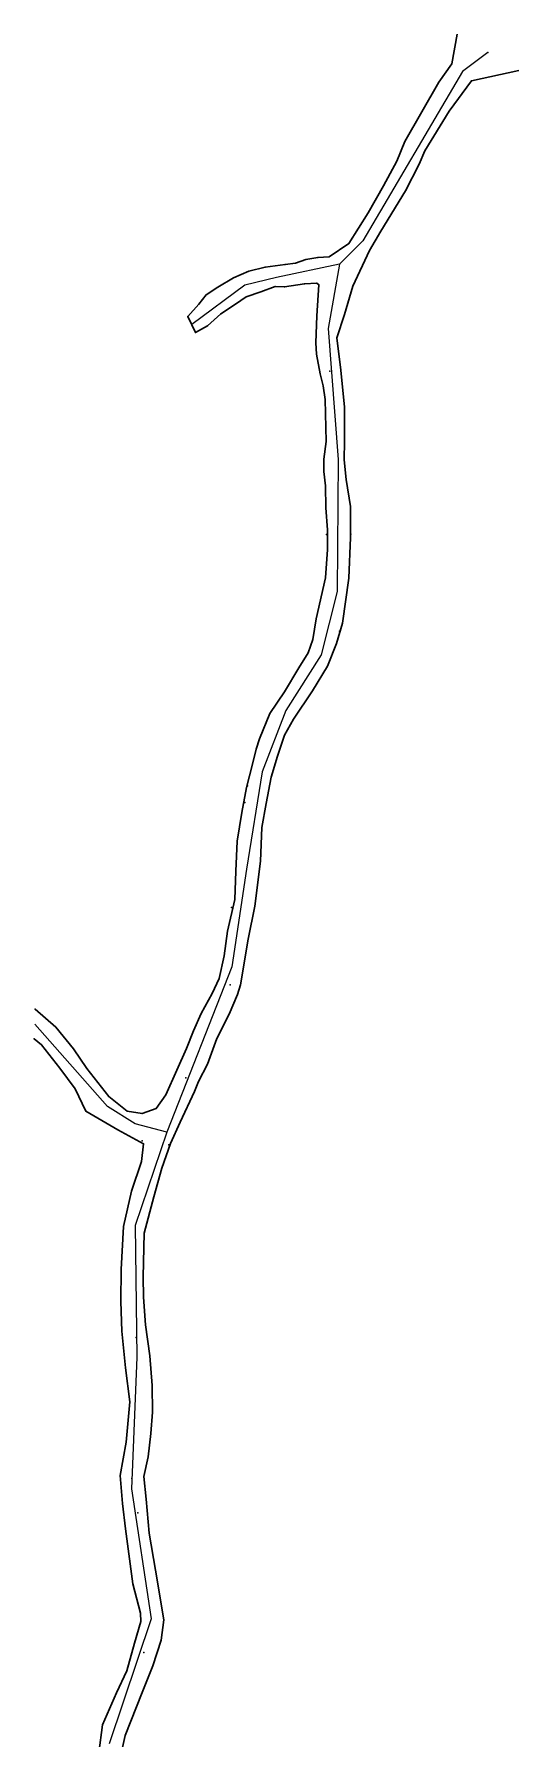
# Model space of a CAD drawing. Header units: millimetres. Extents: x 649599 to 649932, y 4146965 to 4147563.
# Drawn here: x 649858.6 to 649932.2, y 4147304.2 to 4147563.1 of the extents above; entities that cross this region are included whole.
import ezdxf

# ---------------------------------------------------------------- set-up
doc = ezdxf.new("R2010")
doc.units = ezdxf.units.MM
doc.header["$PDSIZE"] = -2
for name, color, linetype, lineweight in [('2590', 132, 'Continuous', 0), ('GEOFENCE', 3, 'Continuous', 0), ('INIT_COORD', 5, 'Continuous', 0)]:
    doc.layers.add(name, color=color, linetype=linetype, lineweight=lineweight)

msp = doc.modelspace()

# ---------------------------------------------------------------- linework, layer by layer
at = {"layer": '2590', "color": 5, "lineweight": 30}
for p, q in [((649922.01, 4147558.56, 2606.07), (649922.81, 4147563.08, 2603.48)), ((649922.01, 4147558.56, 2606.07), (649920.06, 4147555.8, 2606.06)), ((649920.06, 4147555.8, 2606.06), (649914.87, 4147546.75, 2605.83)), ((649921.62, 4147551.39, 2606.11), (649925, 4147555.98, 2606.1)), ((649925, 4147555.98, 2606.1), (649932.21, 4147557.53, 2606.01)), ((649917.94, 4147545.37, 2605.83), (649921.62, 4147551.39, 2606.11)), ((649914.87, 4147546.75, 2605.83), (649913.69, 4147543.79, 2605.38)), ((649917.08, 4147543.33, 2605.57), (649917.94, 4147545.37, 2605.83)), ((649913.69, 4147543.79, 2605.38), (649911.65, 4147540.04, 2604.59)), ((649914.97, 4147539.27, 2604.96), (649917.08, 4147543.33, 2605.57)), ((649911.65, 4147540.04, 2604.59), (649909.31, 4147535.94, 2603.83)), ((649911.22, 4147533.13, 2603.74), (649914.97, 4147539.27, 2604.96)), ((649909.31, 4147535.94, 2603.83), (649906.4, 4147531.28, 2603)), ((649909.54, 4147530.23, 2603.05), (649911.22, 4147533.13, 2603.74)), ((649901.65, 4147529.14, 2601.27), (649899.85, 4147528.84, 2601.24)), ((649903.41, 4147529.26, 2601.45), (649901.65, 4147529.14, 2601.27)), ((649903.41, 4147529.26, 2601.45), (649906.4, 4147531.28, 2603)), ((649906.98, 4147524.82, 2602.2), (649909.54, 4147530.23, 2603.05)), ((649891.19, 4147527.1, 2599.99), (649888.88, 4147526.05, 2599.6)), ((649893.68, 4147527.68, 2600.19), (649891.19, 4147527.1, 2599.99)), ((649896.71, 4147528.1, 2600.88), (649893.68, 4147527.68, 2600.19)), ((649898.3, 4147528.27, 2600.9), (649896.71, 4147528.1, 2600.88)), ((649899.85, 4147528.84, 2601.24), (649898.3, 4147528.27, 2600.9)), ((649886.5, 4147524.66, 2599.19), (649884.71, 4147523.48, 2599.28)), ((649888.88, 4147526.05, 2599.6), (649886.5, 4147524.66, 2599.19)), ((649890.77, 4147523.18, 2599.7), (649893.01, 4147523.95, 2599.88)), ((649893.01, 4147523.95, 2599.88), (649895.2, 4147524.75, 2600.35)), ((649895.2, 4147524.75, 2600.35), (649896.59, 4147524.71, 2600.67)), ((649896.59, 4147524.71, 2600.67), (649899.65, 4147525.14, 2600.88)), ((649899.65, 4147525.14, 2600.88), (649901.54, 4147525.28, 2601.31)), ((649901.81, 4147524.98, 2602.13), (649901.52, 4147520.3, 2601.88)), ((649901.81, 4147524.98, 2602.13), (649901.54, 4147525.28, 2601.31)), ((649905.7, 4147520.52, 2601.82), (649906.98, 4147524.82, 2602.2)), ((649883.61, 4147522.07, 2599.22), (649881.94, 4147520.2, 2599.26)), ((649884.71, 4147523.48, 2599.28), (649883.61, 4147522.07, 2599.22)), ((649886.95, 4147520.6, 2599.34), (649889.14, 4147522.07, 2599.38)), ((649889.14, 4147522.07, 2599.38), (649890.77, 4147523.18, 2599.7)), ((649881.94, 4147520.2, 2599.26), (649883.07, 4147517.76, 2599.62)), ((649883.07, 4147517.76, 2599.62), (649884.9, 4147518.8, 2599.33)), ((649884.9, 4147518.8, 2599.33), (649886.95, 4147520.6, 2599.34)), ((649901.38, 4147516.21, 2601.09), (649901.52, 4147520.3, 2601.88)), ((649904.53, 4147516.95, 2601.11), (649905.7, 4147520.52, 2601.82)), ((649901.38, 4147516.21, 2601.09), (649901.48, 4147514.5, 2601.14)), ((649905.14, 4147512.06, 2600.91), (649904.53, 4147516.95, 2601.11)), ((649901.48, 4147514.5, 2601.14), (649902.04, 4147511.5, 2601.07)), ((649902.04, 4147511.5, 2601.07), (649902.46, 4147509.66, 2600.99)), ((649905.73, 4147506.43, 2600.71), (649905.14, 4147512.06, 2600.91)), ((649902.46, 4147509.66, 2600.99), (649902.8, 4147507.59, 2601.03)), ((649902.8, 4147507.59, 2601.03), (649902.95, 4147501.2, 2600.75)), ((649905.7, 4147501.26, 2600.91), (649905.73, 4147506.43, 2600.71)), ((649902.56, 4147498.51, 2600.75), (649902.95, 4147501.2, 2600.75)), ((649905.7, 4147501.26, 2600.91), (649905.66, 4147498.42, 2600.72)), ((649902.56, 4147496.64, 2600.64), (649902.56, 4147498.51, 2600.75)), ((649905.66, 4147498.42, 2600.72), (649905.99, 4147495.42, 2600.74)), ((649902.85, 4147494.46, 2600.6), (649902.56, 4147496.64, 2600.64)), ((649902.89, 4147491.15, 2600.56), (649902.85, 4147494.46, 2600.6)), ((649905.99, 4147495.42, 2600.74), (649906.63, 4147491.33, 2600.74)), ((649903.14, 4147487.82, 2600.54), (649902.89, 4147491.15, 2600.56)), ((649906.63, 4147491.33, 2600.74), (649906.65, 4147486.66, 2600.66)), ((649903.15, 4147484.82, 2600.48), (649903.14, 4147487.82, 2600.54)), ((649906.65, 4147486.66, 2600.66), (649906.36, 4147480.46, 2600.47)), ((649902.85, 4147480.53, 2601.08), (649903.15, 4147484.82, 2600.48)), ((649902.85, 4147480.53, 2601.08), (649901.42, 4147474.29, 2600.1)), ((649905.39, 4147473.63, 2600.22), (649906.36, 4147480.46, 2600.47)), ((649901.42, 4147474.29, 2600.1), (649900.91, 4147471.17, 2599.85)), ((649904.48, 4147470.55, 2599.89), (649905.39, 4147473.63, 2600.22)), ((649900.91, 4147471.17, 2599.85), (649900.2, 4147469.14, 2599.7)), ((649903.14, 4147467.11, 2599.83), (649904.48, 4147470.55, 2599.89)), ((649900.2, 4147469.14, 2599.7), (649898.77, 4147466.85, 2599.85)), ((649900.84, 4147463.38, 2599.74), (649903.14, 4147467.11, 2599.83)), ((649898.77, 4147466.85, 2599.85), (649896.61, 4147463.2, 2599.63)), ((649896.61, 4147463.2, 2599.63), (649894.4, 4147459.93, 2599.73)), ((649897.97, 4147459.03, 2599.63), (649900.84, 4147463.38, 2599.74)), ((649894.4, 4147459.93, 2599.73), (649892.8, 4147456.07, 2599.51)), ((649896.59, 4147456.63, 2599.57), (649897.97, 4147459.03, 2599.63)), ((649892.28, 4147454.52, 2599.45), (649891.77, 4147452.21, 2599.32)), ((649892.8, 4147456.07, 2599.51), (649892.28, 4147454.52, 2599.45)), ((649895.53, 4147453.42, 2599.4), (649896.59, 4147456.63, 2599.57)), ((649891.77, 4147452.21, 2599.32), (649890.85, 4147448.67, 2599.19)), ((649894.59, 4147450.24, 2599.16), (649895.53, 4147453.42, 2599.4)), ((649893.83, 4147446.24, 2599.06), (649894.59, 4147450.24, 2599.16)), ((649890.85, 4147448.67, 2599.19), (649890.11, 4147444.9, 2599.05)), ((649890.11, 4147444.9, 2599.05), (649889.41, 4147440.53, 2598.72)), ((649893.15, 4147442.6, 2598.85), (649893.83, 4147446.24, 2599.06)), ((649892.95, 4147437.49, 2598.55), (649893.15, 4147442.6, 2598.85)), ((649889.41, 4147440.53, 2598.72), (649889.19, 4147435.96, 2598.41)), ((649889.19, 4147435.96, 2598.41), (649889.04, 4147431.67, 2598.04)), ((649892.09, 4147430.65, 2597.98), (649892.95, 4147437.49, 2598.55)), ((649889.04, 4147431.67, 2598.04), (649887.94, 4147426.88, 2597.96)), ((649891.1, 4147425.65, 2598.05), (649892.09, 4147430.65, 2597.98)), ((649887.94, 4147426.88, 2597.96), (649887.43, 4147423.13, 2597.87)), ((649889.91, 4147418.7, 2598), (649891.1, 4147425.65, 2598.05)), ((649887.43, 4147423.13, 2597.87), (649886.69, 4147419.69, 2598.11)), ((649886.69, 4147419.69, 2598.11), (649885.62, 4147417.41, 2597.79)), ((649889.48, 4147417.27, 2597.83), (649889.91, 4147418.7, 2598)), ((649885.62, 4147417.41, 2597.79), (649883.97, 4147414.34, 2597.7)), ((649888.21, 4147414.25, 2597.67), (649889.48, 4147417.27, 2597.83)), ((649861.9, 4147412.3, 2594.72), (649858.76, 4147415.02, 2594.65)), ((649883.97, 4147414.34, 2597.7), (649882.77, 4147411.74, 2597.66)), ((649886.33, 4147410.58, 2597.76), (649888.21, 4147414.25, 2597.67)), ((649858.57, 4147410.49, 2594.53), (649859.7, 4147409.58, 2594.72)), ((649861.9, 4147412.3, 2594.72), (649864.58, 4147408.99, 2594.97)), ((649882.77, 4147411.74, 2597.66), (649881.71, 4147409.07, 2597.7)), ((649884.9, 4147406.67, 2597.97), (649886.33, 4147410.58, 2597.76)), ((649862.5, 4147406.06, 2594.97), (649859.7, 4147409.58, 2594.72)), ((649864.58, 4147408.99, 2594.97), (649866.57, 4147406.01, 2595.25)), ((649881.71, 4147409.07, 2597.7), (649880.24, 4147405.77, 2598.2)), ((649864.81, 4147402.91, 2595.27), (649862.5, 4147406.06, 2594.97)), ((649866.57, 4147406.01, 2595.25), (649869.93, 4147401.75, 2596.12)), ((649878.56, 4147402.03, 2597.19), (649880.24, 4147405.77, 2598.2)), ((649883.57, 4147404.03, 2597.82), (649884.9, 4147406.67, 2597.97)), ((649866.43, 4147399.53, 2596.08), (649864.81, 4147402.91, 2595.27)), ((649882.93, 4147402.51, 2597.17), (649880.78, 4147397.88, 2597.05)), ((649883.57, 4147404.03, 2597.82), (649882.93, 4147402.51, 2597.17)), ((649869.93, 4147401.75, 2596.12), (649872.71, 4147399.54, 2596.6)), ((649875, 4147399.19, 2596.97), (649877.12, 4147399.96, 2597.17)), ((649877.12, 4147399.96, 2597.17), (649878.56, 4147402.03, 2597.19)), ((649871.3, 4147396.72, 2596.58), (649866.43, 4147399.53, 2596.08)), ((649872.71, 4147399.54, 2596.6), (649875, 4147399.19, 2596.97)), ((649880.78, 4147397.88, 2597.05), (649879.3, 4147394.63, 2596.98)), ((649875.21, 4147394.55, 2597.12), (649871.3, 4147396.72, 2596.58)), ((649874.89, 4147391.88, 2596.83), (649875.21, 4147394.55, 2597.12)), ((649879.3, 4147394.63, 2596.98), (649877.99, 4147390.85, 2596.85)), ((649873.35, 4147387.39, 2596.66), (649874.89, 4147391.88, 2596.83)), ((649877.99, 4147390.85, 2596.85), (649876.78, 4147386.54, 2596.51)), ((649872.13, 4147382.02, 2596.31), (649873.35, 4147387.39, 2596.66)), ((649876.78, 4147386.54, 2596.51), (649875.31, 4147380.98, 2596.14)), ((649871.81, 4147375.5, 2596.16), (649872.13, 4147382.02, 2596.31)), ((649875.31, 4147380.98, 2596.14), (649875.14, 4147374.4, 2595.98)), ((649871.74, 4147370.63, 2596.11), (649871.81, 4147375.5, 2596.16)), ((649875.14, 4147374.4, 2595.98), (649875.19, 4147371.31, 2596.01)), ((649875.19, 4147371.31, 2596.01), (649875.49, 4147367.08, 2596.02)), ((649871.89, 4147366.13, 2596.01), (649871.74, 4147370.63, 2596.11)), ((649872.45, 4147360.55, 2596.13), (649871.89, 4147366.13, 2596.01)), ((649875.49, 4147367.08, 2596.02), (649876.16, 4147362.4, 2596.11)), ((649876.16, 4147362.4, 2596.11), (649876.5, 4147357.88, 2596.19)), ((649873.11, 4147355.4, 2595.94), (649872.45, 4147360.55, 2596.13)), ((649876.5, 4147357.88, 2596.19), (649876.55, 4147353.83, 2596.18)), ((649872.55, 4147349.27, 2595.99), (649873.11, 4147355.4, 2595.94)), ((649876.55, 4147353.83, 2596.18), (649876.31, 4147350.57, 2596.28)), ((649876.31, 4147350.57, 2596.28), (649875.89, 4147347.04, 2596.49)), ((649871.64, 4147344.2, 2595.74), (649872.55, 4147349.27, 2595.99)), ((649875.89, 4147347.04, 2596.49), (649875.22, 4147344.04, 2595.74)), ((649872, 4147339.96, 2595.45), (649871.64, 4147344.2, 2595.74)), ((649875.22, 4147344.04, 2595.74), (649875.6, 4147340.6, 2595.31)), ((649875.6, 4147340.6, 2595.31), (649876.05, 4147335.45, 2595.25)), ((649872.46, 4147336.09, 2595.19), (649872, 4147339.96, 2595.45)), ((649873.57, 4147327.74, 2595.28), (649872.46, 4147336.09, 2595.19)), ((649876.05, 4147335.45, 2595.25), (649877.03, 4147329.82, 2595.26)), ((649877.03, 4147329.82, 2595.26), (649878.26, 4147322.29, 2595.23)), ((649874.76, 4147323.33, 2594.94), (649873.57, 4147327.74, 2595.28)), ((649873.83, 4147318.77, 2595.13), (649874.77, 4147322.06, 2594.94)), ((649874.77, 4147322.06, 2594.94), (649874.76, 4147323.33, 2594.94)), ((649878.26, 4147322.29, 2595.23), (649877.86, 4147319.21, 2595.15)), ((649872.68, 4147314.55, 2594.71), (649873.83, 4147318.77, 2595.13)), ((649877.86, 4147319.21, 2595.15), (649876.59, 4147315.32, 2595)), ((649871.09, 4147311.22, 2594.67), (649872.68, 4147314.55, 2594.71)), ((649876.59, 4147315.32, 2595), (649874.97, 4147311.24, 2594.94)), ((649868.94, 4147306.34, 2594.8), (649871.09, 4147311.22, 2594.67)), ((649874.97, 4147311.24, 2594.94), (649872.42, 4147304.74, 2594.72)), ((649868.94, 4147306.34, 2594.8), (649868.4, 4147302.11, 2594.31)), ((649871.38, 4147300.18, 2594.36), (649872.42, 4147304.74, 2594.72))]:
    msp.add_line(p, q, dxfattribs=at)
at = {"layer": '2590', "lineweight": 0}
for p in [(649922.01, 4147558.56, 2606.07), (649920.06, 4147555.8, 2606.06), (649925, 4147555.98, 2606.1), (649921.62, 4147551.39, 2606.11), (649914.87, 4147546.75, 2605.83), (649917.94, 4147545.37, 2605.83), (649913.69, 4147543.79, 2605.38), (649917.08, 4147543.33, 2605.57), (649911.65, 4147540.04, 2604.59), (649914.97, 4147539.27, 2604.96), (649909.31, 4147535.94, 2603.83), (649911.22, 4147533.13, 2603.74), (649901.65, 4147529.14, 2601.27), (649903.41, 4147529.26, 2601.45), (649906.4, 4147531.28, 2603), (649909.54, 4147530.23, 2603.05), (649891.19, 4147527.1, 2599.99), (649893.68, 4147527.68, 2600.19), (649896.71, 4147528.1, 2600.88), (649898.3, 4147528.27, 2600.9), (649899.85, 4147528.84, 2601.24), (649886.5, 4147524.66, 2599.19), (649888.88, 4147526.05, 2599.6), (649893.01, 4147523.95, 2599.88), (649895.2, 4147524.75, 2600.35), (649896.59, 4147524.71, 2600.67), (649899.65, 4147525.14, 2600.88), (649901.54, 4147525.28, 2601.31), (649901.81, 4147524.98, 2602.13), (649906.98, 4147524.82, 2602.2), (649883.61, 4147522.07, 2599.22), (649884.71, 4147523.48, 2599.28), (649889.14, 4147522.07, 2599.38), (649890.77, 4147523.18, 2599.7), (649881.94, 4147520.2, 2599.26), (649884.9, 4147518.8, 2599.33), (649886.95, 4147520.6, 2599.34), (649901.52, 4147520.3, 2601.88), (649905.7, 4147520.52, 2601.82), (649883.07, 4147517.76, 2599.62), (649901.38, 4147516.21, 2601.09), (649904.53, 4147516.95, 2601.11), (649901.48, 4147514.5, 2601.14), (649902.04, 4147511.5, 2601.07), (649903.51, 4147511.89, 2600.54), (649905.14, 4147512.06, 2600.91), (649902.46, 4147509.66, 2600.99), (649902.8, 4147507.59, 2601.03), (649905.73, 4147506.43, 2600.71), (649902.95, 4147501.2, 2600.75), (649905.7, 4147501.26, 2600.91), (649902.56, 4147498.51, 2600.75), (649905.66, 4147498.42, 2600.72), (649902.56, 4147496.64, 2600.64), (649902.85, 4147494.46, 2600.6), (649905.99, 4147495.42, 2600.74), (649902.89, 4147491.15, 2600.56), (649906.63, 4147491.33, 2600.74), (649903.14, 4147487.82, 2600.54), (649903.01, 4147487.08, 2600.58), (649906.65, 4147486.66, 2600.66), (649906.68, 4147487.15, 2600.58), (649903.15, 4147484.82, 2600.48), (649902.85, 4147480.53, 2601.08), (649906.36, 4147480.46, 2600.47), (649901.42, 4147474.29, 2600.1), (649904.97, 4147472.44, 2601.36), (649905.39, 4147473.63, 2600.22), (649900.91, 4147471.17, 2599.85), (649904.13, 4147469.63, 2601.13), (649904.48, 4147470.55, 2599.89), (649900.2, 4147469.14, 2599.7), (649903.14, 4147467.11, 2599.83), (649898.77, 4147466.85, 2599.85), (649896.61, 4147463.2, 2599.63), (649900.84, 4147463.38, 2599.74), (649894.4, 4147459.93, 2599.73), (649897.97, 4147459.03, 2599.63), (649892.28, 4147454.52, 2599.45), (649892.8, 4147456.07, 2599.51), (649896.59, 4147456.63, 2599.57), (649891.77, 4147452.21, 2599.32), (649895.53, 4147453.42, 2599.4), (649890.97, 4147448.94, 2600.88), (649894.59, 4147450.24, 2599.16), (649890.56, 4147446.41, 2600.55), (649890.85, 4147448.67, 2599.19), (649890.11, 4147444.9, 2599.05), (649893.83, 4147446.24, 2599.06), (649893.15, 4147442.6, 2598.85), (649889.41, 4147440.53, 2598.72), (649889.19, 4147435.96, 2598.41), (649892.95, 4147437.49, 2598.55), (649889.04, 4147431.67, 2598.04), (649892.21, 4147431.56, 2599.44), (649888.57, 4147430.46, 2599.27), (649892.09, 4147430.65, 2597.98), (649887.94, 4147426.88, 2597.96), (649891.1, 4147425.65, 2598.05), (649887.43, 4147423.13, 2597.87), (649886.69, 4147419.69, 2598.11), (649888.33, 4147418.7, 2597.79), (649889.91, 4147418.7, 2598), (649885.62, 4147417.41, 2597.79), (649889.48, 4147417.27, 2597.83), (649858.76, 4147415.02, 2594.65), (649883.97, 4147414.34, 2597.7), (649888.21, 4147414.25, 2597.67), (649858.57, 4147410.49, 2594.53), (649861.9, 4147412.3, 2594.72), (649882.77, 4147411.74, 2597.66), (649886.33, 4147410.58, 2597.76), (649859.7, 4147409.58, 2594.72), (649864.58, 4147408.99, 2594.97), (649881.71, 4147409.07, 2597.7), (649862.5, 4147406.06, 2594.97), (649866.57, 4147406.01, 2595.25), (649880.24, 4147405.77, 2598.2), (649884.9, 4147406.67, 2597.97), (649864.81, 4147402.91, 2595.27), (649881.64, 4147404.61, 2597.82), (649882.93, 4147402.51, 2597.17), (649883.57, 4147404.03, 2597.82), (649869.93, 4147401.75, 2596.12), (649877.12, 4147399.96, 2597.17), (649878.56, 4147402.03, 2597.19), (649866.43, 4147399.53, 2596.08), (649872.71, 4147399.54, 2596.6), (649875, 4147399.19, 2596.97), (649880.78, 4147397.88, 2597.05), (649871.3, 4147396.72, 2596.58), (649875.01, 4147395.01, 2598.22), (649875.21, 4147394.55, 2597.12), (649879.3, 4147394.63, 2596.98), (649879.02, 4147394.42, 2598.55), (649874.89, 4147391.88, 2596.83), (649877.99, 4147390.85, 2596.85), (649873.35, 4147387.39, 2596.66), (649876.78, 4147386.54, 2596.51), (649872.13, 4147382.02, 2596.31), (649875.31, 4147380.98, 2596.14), (649871.81, 4147375.5, 2596.16), (649875.14, 4147374.4, 2595.98), (649875.19, 4147371.31, 2596.01), (649871.74, 4147370.63, 2596.11), (649871.89, 4147366.13, 2596.01), (649875.49, 4147367.08, 2596.02), (649874.08, 4147365.14, 2595.55), (649876.16, 4147362.4, 2596.11), (649872.45, 4147360.55, 2596.13), (649876.5, 4147357.88, 2596.19), (649873.11, 4147355.4, 2595.94), (649876.55, 4147353.83, 2596.18), (649876.31, 4147350.57, 2596.28), (649872.55, 4147349.27, 2595.99), (649875.89, 4147347.04, 2596.49), (649871.64, 4147344.2, 2595.74), (649873.43, 4147343.74, 2595.75), (649875.22, 4147344.04, 2595.74), (649875.6, 4147340.6, 2595.31), (649872, 4147339.96, 2595.45), (649874.34, 4147338.56, 2594.92), (649872.46, 4147336.09, 2595.19), (649876.05, 4147335.45, 2595.25), (649877.03, 4147329.82, 2595.26), (649873.57, 4147327.74, 2595.28), (649874.76, 4147323.33, 2594.94), (649874.77, 4147322.06, 2594.94), (649878.26, 4147322.29, 2595.23), (649873.83, 4147318.77, 2595.13), (649875.23, 4147317.34, 2594.62), (649877.86, 4147319.21, 2595.15), (649872.68, 4147314.55, 2594.71), (649876.59, 4147315.32, 2595), (649871.09, 4147311.22, 2594.67), (649874.97, 4147311.24, 2594.94), (649868.94, 4147306.34, 2594.8), (649872.42, 4147304.74, 2594.72)]:
    msp.add_point(p, dxfattribs=at)
at = {"layer": 'GEOFENCE', "color": 3}
for p, q in [((649927.51, 4147560.3, 2604.74), (649923.66, 4147557.39, 2606.04)), ((649923.66, 4147557.39, 2606.04), (649908.5, 4147531.66, 2603.13)), ((649908.5, 4147531.66, 2603.13), (649904.98, 4147528.15, 2602.6)), ((649904.98, 4147528.15, 2602.6), (649895.38, 4147526.14, 2600.67)), ((649904.98, 4147528.15, 2602.6), (649903.22, 4147518.38, 2601.36)), ((649890.57, 4147524.94, 2600.04), (649882.51, 4147518.98, 2599.44)), ((649895.38, 4147526.14, 2600.67), (649890.57, 4147524.94, 2600.04)), ((649903.22, 4147518.38, 2601.36), (649904.76, 4147498.46, 2600.62)), ((649904.76, 4147498.46, 2600.62), (649904.59, 4147478.46, 2600.79)), ((649904.59, 4147478.46, 2600.79), (649902.19, 4147468.82, 2599.62)), ((649902.19, 4147468.82, 2599.62), (649896.8, 4147460.39, 2599.66)), ((649896.8, 4147460.39, 2599.66), (649893.23, 4147451.07, 2599.24)), ((649893.23, 4147451.07, 2599.24), (649890.83, 4147436.28, 2598.48)), ((649890.83, 4147436.28, 2598.48), (649888.63, 4147421.44, 2598.11)), ((649888.63, 4147421.44, 2598.11), (649878.73, 4147396.34, 2597.4)), ((649869.71, 4147400.22, 2596.24), (649858.67, 4147412.75, 2594.59)), ((649873.91, 4147397.59, 2596.88), (649869.71, 4147400.22, 2596.24)), ((649878.73, 4147396.34, 2597.4), (649873.91, 4147397.59, 2596.88)), ((649878.73, 4147396.34, 2597.4), (649873.94, 4147382.16, 2596.28)), ((649873.94, 4147382.16, 2596.28), (649874.17, 4147362.17, 2596.08)), ((649874.17, 4147362.17, 2596.08), (649873.35, 4147342.19, 2595.71)), ((649873.35, 4147342.19, 2595.71), (649876.38, 4147322.43, 2595.09)), ((649876.38, 4147322.43, 2595.09), (649869.99, 4147303.48, 2594.72))]:
    msp.add_line(p, q, dxfattribs=at)
at = {"layer": 'INIT_COORD', "color": 3}
msp.add_point((649927.51, 4147560.3, 2604.74), dxfattribs=at)

doc.saveas('drawing.dxf')
